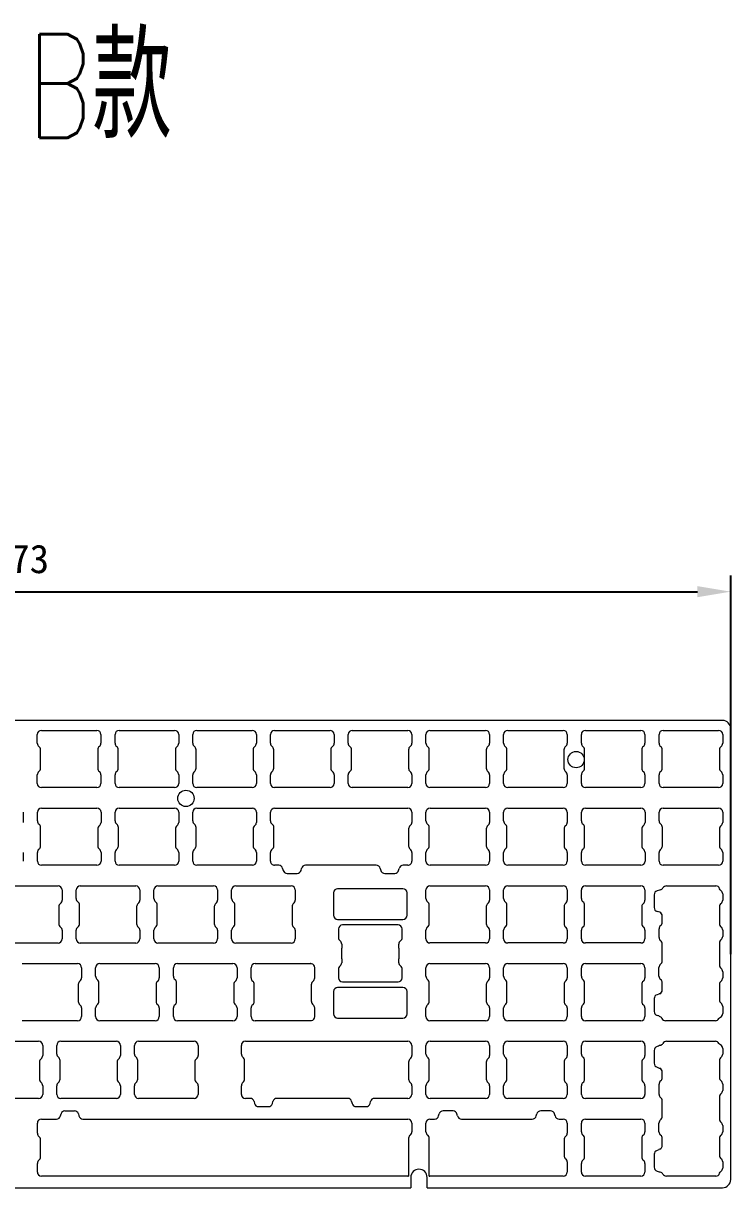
# Model space of a CAD drawing. Header units: millimetres. Extents: x 199 to 380, y 203 to 346.
# Drawn here: x 293.8 to 380.5, y 203.3 to 346 of the extents above; entities that cross this region are included whole.
import ezdxf

# ---------------------------------------------------------------- set-up
doc = ezdxf.new("R2010")
doc.units = ezdxf.units.MM
doc.header["$PDSIZE"] = -1
doc.linetypes.add('SLD-实线', pattern=[0])
doc.layers.add('10', color=7, linetype='SLD-实线')
doc.styles.add('SLDTEXTSTYLE0', font='TXT', dxfattribs={"width": 0.7, "bigfont": 'bigfont'})
doc.dimstyles.new('ISO-25', dxfattribs={"dimtxt": 2.5, "dimasz": 2.5, "dimexe": 1.25, "dimexo": 0.625, "dimtad": 1, "dimtxsty": 'Standard', "dimcen": 2.5, "dimadec": 0, "dimazin": 0, "dimtfac": 1, "dimtmove": 0, "dimatfit": 3, "dimfxl": 0, "dimarcsym": 0})

# ---------------------------------------------------------------- blocks, each defined once
blk = doc.blocks.new('*D1')
at = {"color": 0, "lineweight": -2}
for p, q in [((199.1, 241.39), (199.1, 278.33)), ((380.46, 231.91), (380.46, 278.33)), ((203.18, 276.33), (376.38, 276.33))]:
    blk.add_line(p, q, dxfattribs=at)
at = {"color": 0}
for points in [[(203.18, 277.01), (203.18, 275.65), (199.1, 276.33)], [(376.38, 277.01), (376.38, 275.65), (380.46, 276.33)]]:
    blk.add_solid(points, dxfattribs=at)
at = {"layer": 'Defpoints', "color": 0}
for p in [(380.46, 276.33), (199.1, 241.39), (380.46, 231.91)]:
    blk.add_point(p, dxfattribs=at)
at = {"color": 0, "insert": (289.78, 279.9), "char_height": 3.5, "attachment_point": 5}
blk.add_mtext('362,73', dxfattribs=at)

msp = doc.modelspace()

# ---------------------------------------------------------------- linework, layer by layer
at = {"color": 7, "linetype": 'SLD-实线', "lineweight": 15}
for p, q in [((379.4614, 260.551), (200.0971, 260.551)), ((295.4783, 257.7603), (295.4783, 258.8202)), ((295.9783, 259.3202), (302.7778, 259.3202)), ((303.2778, 258.8202), (303.2778, 257.7603)), ((305.0033, 257.7603), (305.0033, 258.8202)), ((305.5033, 259.3202), (312.3028, 259.3202)), ((312.8028, 258.8202), (312.8028, 257.7603)), ((314.5283, 257.7603), (314.5283, 258.8202)), ((315.0283, 259.3202), (321.8278, 259.3202)), ((322.3278, 258.8202), (322.3278, 257.7603)), ((324.0533, 257.7603), (324.0533, 258.8202)), ((324.5533, 259.3202), (331.3528, 259.3202)), ((331.8528, 258.8202), (331.8528, 257.7603)), ((333.5783, 257.7603), (333.5783, 258.8202)), ((334.0783, 259.3202), (340.8778, 259.3202)), ((341.3778, 258.8202), (341.3778, 257.7603)), ((343.1033, 257.7603), (343.1033, 258.8202)), ((343.6033, 259.3202), (350.4028, 259.3202)), ((350.9028, 258.8202), (350.9028, 257.7603)), ((352.6283, 257.7603), (352.6283, 258.8202)), ((353.1282, 259.3202), (359.9278, 259.3202)), ((360.4278, 258.8202), (360.4278, 257.7603)), ((362.1533, 257.7603), (362.1533, 258.8202)), ((362.6533, 259.3202), (369.4528, 259.3202)), ((369.9528, 258.8202), (369.9528, 257.7603)), ((371.6783, 257.7603), (371.6783, 258.8202)), ((372.1783, 259.3202), (378.9778, 259.3202)), ((379.4778, 258.8202), (379.4778, 257.7603)), ((380.4614, 204.276), (380.4614, 259.551)), ((295.8788, 254.6811), (295.8788, 256.9598)), ((302.8772, 256.9598), (302.8772, 254.6811)), ((305.4038, 254.6811), (305.4038, 256.9598)), ((312.4022, 256.9598), (312.4022, 254.6811)), ((314.9288, 254.6811), (314.9288, 256.9598)), ((321.9272, 256.9598), (321.9272, 254.6811)), ((324.4538, 254.6811), (324.4538, 256.9598)), ((331.4522, 256.9598), (331.4522, 254.6811)), ((333.9788, 254.6811), (333.9788, 256.9598)), ((340.9772, 256.9598), (340.9772, 254.6811)), ((343.5038, 254.6811), (343.5038, 256.9598)), ((350.5022, 256.9598), (350.5022, 254.6811)), ((353.0288, 254.6811), (353.0288, 256.9598)), ((360.0272, 256.9598), (360.0272, 254.6811)), ((362.5538, 254.6811), (362.5538, 256.9598)), ((369.5522, 256.9598), (369.5522, 254.6811)), ((372.0788, 254.6811), (372.0788, 256.9598)), ((379.0772, 256.9598), (379.0772, 254.6811)), ((295.4783, 252.8202), (295.4783, 253.8807)), ((303.2778, 253.8807), (303.2778, 252.8202)), ((305.0033, 252.8202), (305.0033, 253.8807)), ((312.8028, 253.8807), (312.8028, 252.8202)), ((314.5283, 252.8202), (314.5283, 253.8807)), ((322.3278, 253.8807), (322.3278, 252.8202)), ((324.0533, 252.8202), (324.0533, 253.8807)), ((331.8528, 253.8807), (331.8528, 252.8201)), ((333.5783, 252.8202), (333.5783, 253.8807)), ((341.3778, 253.8807), (341.3778, 252.8202)), ((343.1033, 252.8202), (343.1033, 253.8807)), ((350.9028, 253.8807), (350.9028, 252.8201)), ((352.6283, 252.8202), (352.6283, 253.8807)), ((360.4278, 253.8807), (360.4278, 252.8201)), ((362.1533, 252.8202), (362.1533, 253.8807)), ((369.9528, 253.8807), (369.9528, 252.8201)), ((371.6783, 252.8202), (371.6783, 253.8807)), ((379.4778, 253.8807), (379.4778, 252.8202)), ((302.7778, 252.3202), (295.9782, 252.3202)), ((312.3028, 252.3202), (305.5032, 252.3202)), ((321.8278, 252.3202), (315.0282, 252.3202)), ((331.3528, 252.3202), (324.5532, 252.3202)), ((340.8778, 252.3202), (334.0782, 252.3202)), ((350.4028, 252.3202), (343.6032, 252.3202)), ((359.9278, 252.3202), (353.1283, 252.3202)), ((369.4528, 252.3202), (362.6533, 252.3202)), ((378.9778, 252.3202), (372.1782, 252.3202)), ((295.9826, 249.7956), (302.7821, 249.7956)), ((305.5076, 249.7956), (312.3071, 249.7956)), ((315.0325, 249.7956), (321.8321, 249.7956)), ((324.5576, 249.7956), (340.8821, 249.7956)), ((343.6075, 249.7956), (350.4071, 249.7956)), ((353.1326, 249.7956), (359.9321, 249.7956)), ((362.6576, 249.7956), (369.4571, 249.7956)), ((372.1825, 249.7956), (378.9821, 249.7956)), ((293.7571, 249.2956), (293.7571, 248.0552)), ((295.4826, 248.2357), (295.4826, 249.2956)), ((303.2821, 249.2956), (303.2821, 248.0552)), ((305.0076, 248.2357), (305.0076, 249.2957)), ((312.8071, 249.2956), (312.8071, 248.0552)), ((314.5326, 248.2357), (314.5326, 249.2957)), ((322.3321, 249.2956), (322.3321, 248.0552)), ((324.0576, 248.2357), (324.0576, 249.2956)), ((341.3821, 249.2956), (341.3821, 248.0552)), ((343.1076, 248.2357), (343.1076, 249.2957)), ((350.9071, 249.2956), (350.9071, 248.0552)), ((352.6326, 248.2357), (352.6326, 249.2956)), ((360.4321, 249.2956), (360.4321, 248.0552)), ((362.1575, 248.2357), (362.1575, 249.2957)), ((369.9571, 249.2956), (369.9571, 248.0552)), ((371.6826, 248.2357), (371.6826, 249.2957)), ((379.4821, 249.2956), (379.4821, 248.0552)), ((295.8831, 245.1566), (295.8831, 247.4353)), ((302.8831, 247.256), (302.8831, 245.1557)), ((305.4081, 245.1566), (305.4081, 247.4353)), ((312.4081, 247.256), (312.4081, 245.1557)), ((314.9331, 245.1566), (314.9331, 247.4353)), ((321.9331, 247.256), (321.9331, 245.1557)), ((324.4581, 245.1566), (324.4581, 247.4353)), ((340.9831, 247.256), (340.9831, 245.1557)), ((343.5081, 245.1566), (343.5081, 247.4353)), ((350.5081, 247.256), (350.5081, 245.1557)), ((353.0331, 245.1566), (353.0331, 247.4353)), ((360.0331, 247.256), (360.0331, 245.1557)), ((362.5581, 245.1566), (362.5581, 247.4353)), ((369.5581, 247.256), (369.5581, 245.1557)), ((372.0831, 245.1566), (372.0831, 247.4353)), ((379.0831, 247.256), (379.0831, 245.1557)), ((293.7571, 244.3565), (293.7571, 243.2956)), ((295.4826, 243.2956), (295.4826, 244.3561)), ((303.2821, 244.3565), (303.2821, 243.2956)), ((305.0076, 243.2956), (305.0076, 244.3561)), ((312.8071, 244.3565), (312.8071, 243.2956)), ((314.5326, 243.2956), (314.5326, 244.3561)), ((322.3321, 244.3565), (322.3321, 243.2956)), ((324.0576, 243.2956), (324.0576, 244.3561)), ((341.3821, 244.3565), (341.3821, 243.2956)), ((343.1076, 243.2956), (343.1076, 244.3561)), ((350.9071, 244.3565), (350.9071, 243.2956)), ((352.6326, 243.2956), (352.6326, 244.3561)), ((360.4321, 244.3565), (360.4321, 243.2956)), ((362.1575, 243.2956), (362.1575, 244.3561)), ((369.9571, 244.3565), (369.9571, 243.2956)), ((371.6826, 243.2956), (371.6826, 244.3561)), ((379.4821, 244.3565), (379.4821, 243.2956)), ((302.7821, 242.7956), (295.9825, 242.7956)), ((312.3071, 242.7956), (305.5075, 242.7956)), ((321.8321, 242.7956), (315.0325, 242.7956)), ((325.0614, 242.7954), (324.558, 242.7956)), ((337.026, 242.7956), (328.3422, 242.7956)), ((340.8817, 242.7956), (340.3068, 242.7954)), ((350.4071, 242.7956), (343.6075, 242.7956)), ((359.9321, 242.7956), (353.1325, 242.7956)), ((369.4571, 242.7956), (362.6575, 242.7956)), ((378.9821, 242.7956), (372.1825, 242.7956)), ((325.5463, 242.4167), (325.607, 242.1739)), ((326.0921, 241.7952), (327.3113, 241.7952)), ((327.7964, 242.1739), (327.8571, 242.4169)), ((337.5111, 242.4169), (337.5718, 242.1739)), ((338.0569, 241.7952), (339.2761, 241.7952)), ((339.7612, 242.1739), (339.8219, 242.4167)), ((291.2173, 240.2683), (298.0169, 240.2683)), ((300.7423, 240.2683), (307.5419, 240.2683)), ((310.2673, 240.2683), (317.0669, 240.2683)), ((319.7923, 240.2683), (326.5919, 240.2683)), ((340.2878, 239.9183), (332.2878, 239.9183)), ((343.6045, 240.27), (350.404, 240.27)), ((353.1295, 240.27), (359.929, 240.27)), ((362.6545, 240.27), (369.454, 240.27)), ((372.579, 240.2702), (378.6284, 240.2702)), ((298.5168, 239.7683), (298.5168, 238.5279)), ((300.2423, 238.7084), (300.2423, 239.7683)), ((308.0418, 239.7683), (308.0418, 238.5279)), ((309.7673, 238.7084), (309.7673, 239.7683)), ((317.5668, 239.7683), (317.5668, 238.5279)), ((319.2923, 238.7084), (319.2923, 239.7683)), ((327.0918, 239.7683), (327.0918, 238.5279)), ((331.7878, 239.4183), (331.7878, 236.6683)), ((340.7878, 236.6683), (340.7878, 239.4183)), ((343.1045, 238.7101), (343.1045, 239.7701)), ((350.904, 239.7701), (350.904, 238.5296)), ((352.6295, 238.7101), (352.6295, 239.7701)), ((360.429, 239.77), (360.429, 238.5296)), ((362.1545, 238.7101), (362.1545, 239.7701)), ((369.954, 239.77), (369.954, 238.5296)), ((371.079, 239.1849), (371.079, 237.6115)), ((371.7592, 239.7625), (371.4332, 239.6631)), ((379.4791, 239.2802), (379.4791, 238.5309)), ((298.1179, 237.7287), (298.1179, 235.6283)), ((300.6429, 235.6292), (300.6429, 237.908)), ((307.6429, 237.7287), (307.6429, 235.6283)), ((310.1679, 235.6292), (310.1679, 237.908)), ((317.1679, 237.7287), (317.1679, 235.6283)), ((319.6929, 235.6292), (319.6929, 237.908)), ((326.6929, 237.7287), (326.6929, 235.6283)), ((343.5051, 235.631), (343.5051, 237.9097)), ((350.5051, 237.7304), (350.5051, 235.6301)), ((353.0301, 235.631), (353.0301, 237.9097)), ((360.0301, 237.7304), (360.0301, 235.6301)), ((362.5551, 235.631), (362.5551, 237.9097)), ((369.5551, 237.7304), (369.5551, 235.6301)), ((371.7592, 237.0339), (371.4332, 237.1333)), ((379.0791, 237.7309), (379.0791, 235.6303)), ((332.2878, 236.1683), (340.2878, 236.1683)), ((339.6878, 235.4933), (332.8878, 235.4933)), ((372.079, 235.8101), (372.079, 236.5675)), ((298.5168, 234.8291), (298.5168, 233.7683)), ((300.2423, 233.7683), (300.2423, 234.8288)), ((308.0418, 234.8291), (308.0418, 233.7683)), ((309.7673, 233.7683), (309.7673, 234.8288)), ((317.5668, 234.8291), (317.5668, 233.7683)), ((319.2923, 233.7683), (319.2923, 234.8288)), ((327.0918, 234.8291), (327.0918, 233.7683)), ((332.3878, 234.9933), (332.3878, 233.9332)), ((340.1878, 233.9332), (340.1878, 234.9933)), ((343.1045, 233.77), (343.1045, 234.8305)), ((350.904, 234.8309), (350.904, 233.77)), ((352.6295, 233.77), (352.6295, 234.8305)), ((360.429, 234.8309), (360.429, 233.77)), ((362.1545, 233.77), (362.1545, 234.8305)), ((369.954, 234.8309), (369.954, 233.77)), ((371.6733, 233.9479), (371.6776, 235.002)), ((379.4791, 234.8303), (379.4791, 234.0806)), ((298.0168, 233.2683), (291.2173, 233.2683)), ((307.5418, 233.2683), (300.7423, 233.2683)), ((317.0669, 233.2683), (310.2673, 233.2683)), ((326.5919, 233.2683), (319.7923, 233.2683)), ((332.7878, 233.1332), (332.7878, 232.6284)), ((339.7878, 232.6284), (339.7878, 233.1332)), ((350.404, 233.27), (343.6045, 233.27)), ((359.929, 233.27), (353.1294, 233.27)), ((369.454, 233.27), (362.6545, 233.27)), ((372.0715, 231.0576), (372.0715, 233.1569)), ((379.0791, 233.2806), (379.0791, 230.556)), ((332.7877, 232.6284), (332.7878, 232.6284)), ((332.7877, 231.3094), (332.7877, 232.6284)), ((332.7878, 231.3094), (332.7877, 231.3094)), ((332.7878, 231.3094), (332.7878, 230.8534)), ((339.7878, 232.6284), (339.788, 232.6284)), ((339.788, 231.3094), (339.7878, 231.3094)), ((339.7878, 230.8534), (339.7878, 231.3094)), ((339.788, 232.6284), (339.788, 231.3094)), ((293.6011, 230.7457), (300.4007, 230.7457)), ((300.9007, 230.2457), (300.9007, 229.0053)), ((302.6261, 229.1858), (302.6261, 230.2457)), ((303.1261, 230.7457), (309.9257, 230.7457)), ((310.4257, 230.2457), (310.4257, 229.0053)), ((312.1511, 229.1858), (312.1511, 230.2457)), ((312.6511, 230.7457), (319.4507, 230.7457)), ((319.9507, 230.2457), (319.9507, 229.0053)), ((321.6724, 229.0054), (321.6724, 230.2451)), ((322.1724, 230.7451), (328.9757, 230.7451)), ((328.9757, 230.7457), (328.9757, 230.7451)), ((329, 230.7451), (329.0719, 230.7451)), ((329.0719, 230.7451), (329.0719, 230.7363)), ((329.4757, 229.0053), (329.4757, 230.2457)), ((332.3878, 230.0534), (332.3878, 228.9933)), ((340.1878, 228.9933), (340.1878, 230.0534)), ((343.1034, 229.1849), (343.1034, 230.2448)), ((343.6034, 230.7448), (350.403, 230.7448)), ((350.9029, 230.2448), (350.9029, 229.0044)), ((352.6284, 229.1849), (352.6284, 230.2448)), ((353.1284, 230.7448), (359.928, 230.7448)), ((360.4279, 230.2448), (360.4279, 229.0044)), ((362.1534, 229.1849), (362.1534, 230.2448)), ((362.6534, 230.7448), (369.453, 230.7448)), ((369.9529, 230.2448), (369.9529, 229.0044)), ((371.6713, 229.1873), (371.6713, 230.2575)), ((303.0267, 226.1066), (303.0267, 228.3853)), ((312.5517, 226.1066), (312.5517, 228.3853)), ((332.8878, 228.4933), (339.6878, 228.4933)), ((343.504, 226.1057), (343.504, 228.3844)), ((353.029, 226.1057), (353.029, 228.3844)), ((362.554, 226.1057), (362.554, 228.3844)), ((372.079, 227.5151), (372.079, 228.3816)), ((379.4791, 229.756), (379.4791, 229.006)), ((300.5017, 228.2061), (300.5017, 226.1057)), ((310.0267, 228.2061), (310.0267, 226.1057)), ((319.5517, 228.2061), (319.5517, 226.1057)), ((322.0719, 226.1048), (322.0719, 228.2058)), ((329.0767, 226.1057), (329.0767, 228.2061)), ((331.7878, 227.3183), (331.7878, 224.5683)), ((340.2878, 227.8183), (332.2878, 227.8183)), ((340.7878, 224.5683), (340.7878, 227.3183)), ((350.504, 228.2052), (350.504, 226.1048)), ((360.029, 228.2052), (360.029, 226.1048)), ((369.554, 228.2052), (369.554, 226.1048)), ((371.6637, 226.9994), (371.4332, 226.9292)), ((379.0791, 228.206), (379.0791, 226.2852)), ((371.079, 226.4509), (371.079, 224.8776)), ((300.9007, 225.3065), (300.9007, 224.2456)), ((302.6261, 224.2457), (302.6261, 225.3062)), ((310.4257, 225.3065), (310.4257, 224.2456)), ((312.1511, 224.2457), (312.1511, 225.3062)), ((319.9507, 225.3065), (319.9507, 224.2456)), ((321.6724, 224.245), (321.6724, 225.3052)), ((329.4757, 224.2456), (329.4757, 225.3065)), ((343.1034, 224.2448), (343.1034, 225.3053)), ((350.9029, 225.3056), (350.9029, 224.2448)), ((352.6284, 224.2448), (352.6284, 225.3053)), ((360.4279, 225.3056), (360.4279, 224.2447)), ((362.1534, 224.2448), (362.1534, 225.3053)), ((369.9529, 225.3056), (369.9529, 224.2448)), ((371.6637, 224.3291), (371.4332, 224.3993)), ((379.4791, 225.4852), (379.4791, 224.6309)), ((300.4007, 223.7457), (293.6011, 223.7457)), ((309.9257, 223.7457), (303.1261, 223.7457)), ((319.4507, 223.7457), (312.6511, 223.7457)), ((329.0719, 223.745), (322.1724, 223.745)), ((329.0719, 223.755), (329.0719, 223.745)), ((332.2878, 224.0683), (340.2878, 224.0683)), ((350.4029, 223.7448), (343.6034, 223.7448)), ((359.9279, 223.7448), (353.1284, 223.7448)), ((369.4529, 223.7448), (362.6534, 223.7448)), ((378.5791, 223.746), (372.4806, 223.746)), ((288.8365, 221.2207), (295.6361, 221.2207)), ((298.3615, 221.2207), (305.1611, 221.2207)), ((307.8865, 221.2207), (314.686, 221.2207)), ((320.9818, 221.2201), (340.8791, 221.2201)), ((343.6054, 221.2186), (350.405, 221.2186)), ((353.1304, 221.2186), (359.93, 221.2186)), ((362.6554, 221.2186), (369.455, 221.2186)), ((372.579, 221.2201), (378.5791, 221.2201)), ((296.136, 220.7207), (296.136, 219.4803)), ((297.8615, 219.6608), (297.8615, 220.7208)), ((305.661, 220.7207), (305.661, 219.4803)), ((307.3865, 219.6608), (307.3865, 220.7207)), ((315.186, 220.7207), (315.186, 219.4803)), ((320.4818, 219.6606), (320.4818, 220.7201)), ((341.3791, 220.7201), (341.3791, 219.4808)), ((343.1054, 219.6587), (343.1054, 220.7187)), ((350.905, 220.7186), (350.905, 219.4783)), ((352.6304, 219.6587), (352.6304, 220.7187)), ((360.4299, 220.7186), (360.4299, 219.4783)), ((362.1554, 219.6587), (362.1554, 220.7187)), ((369.955, 220.7186), (369.955, 219.4783)), ((371.079, 220.1014), (371.079, 218.5281)), ((371.6314, 220.6401), (371.4332, 220.5797)), ((379.4791, 220.3354), (379.4791, 219.6606)), ((295.7371, 218.6811), (295.7371, 216.5808)), ((298.2621, 216.5817), (298.2621, 218.8604)), ((305.2621, 218.6811), (305.2621, 216.5808)), ((307.7871, 216.5817), (307.7871, 218.8604)), ((314.7871, 218.6811), (314.7871, 216.5808)), ((320.8818, 216.5802), (320.8818, 218.8607)), ((340.9791, 218.6809), (340.9791, 216.5802)), ((343.506, 216.5796), (343.506, 218.8583)), ((350.506, 218.679), (350.506, 216.5787)), ((353.031, 216.5796), (353.031, 218.8583)), ((360.031, 218.679), (360.031, 216.5787)), ((362.556, 216.5796), (362.556, 218.8583)), ((369.556, 218.679), (369.556, 216.5787)), ((379.0791, 218.8607), (379.0791, 216.76)), ((371.4332, 218.0498), (371.6314, 217.9894)), ((372.079, 216.7603), (372.079, 217.4505)), ((296.136, 215.7816), (296.136, 214.7207)), ((297.8615, 214.7207), (297.8615, 215.7812)), ((305.661, 215.7816), (305.661, 214.7207)), ((307.3865, 214.7207), (307.3865, 215.7812)), ((315.186, 215.7816), (315.186, 214.7207)), ((320.4818, 214.7201), (320.4818, 215.7803)), ((341.3791, 215.7803), (341.3791, 214.7201)), ((343.1054, 214.7186), (343.1054, 215.7791)), ((350.905, 215.7795), (350.905, 214.7186)), ((352.6304, 214.7186), (352.6304, 215.7791)), ((360.4299, 215.7795), (360.4299, 214.7186)), ((362.1554, 214.7186), (362.1554, 215.7791)), ((369.955, 215.7795), (369.955, 214.7186)), ((371.6725, 214.7163), (371.6776, 215.9507)), ((379.4791, 215.9601), (379.4791, 215.2104)), ((295.636, 214.2207), (288.8365, 214.2207)), ((305.161, 214.2207), (298.3615, 214.2207)), ((314.686, 214.2207), (307.8865, 214.2207)), ((321.5537, 214.2202), (320.9818, 214.2202)), ((333.5186, 214.2202), (324.8345, 214.2202)), ((340.8791, 214.2202), (336.7994, 214.2202)), ((350.405, 214.2186), (343.6054, 214.2186)), ((359.93, 214.2186), (353.1304, 214.2186)), ((369.455, 214.2186), (362.6554, 214.2186)), ((379.0791, 214.4105), (379.0791, 211.6858)), ((298.8665, 212.6958), (300.0214, 212.6958)), ((322.0388, 213.8414), (322.0995, 213.5989)), ((322.5845, 213.2201), (323.8037, 213.2201)), ((324.2888, 213.5989), (324.3495, 213.8414)), ((334.0037, 213.8414), (334.0643, 213.5989)), ((334.5494, 213.2201), (335.7686, 213.2201)), ((336.2537, 213.5989), (336.3143, 213.8414)), ((346.4262, 212.6952), (345.2069, 212.6952)), ((358.391, 212.6952), (357.1718, 212.6952)), ((372.0715, 212.0076), (372.0715, 213.9262)), ((295.9788, 211.6958), (297.831, 211.6958)), ((298.3139, 212.066), (298.3836, 212.3255)), ((300.5042, 212.3255), (300.5739, 212.066)), ((301.0568, 211.6958), (340.8791, 211.6958)), ((343.604, 211.6958), (344.1763, 211.6958)), ((344.6614, 212.0745), (344.7219, 212.3165)), ((346.9717, 212.0745), (346.9112, 212.3165)), ((347.4568, 211.6958), (356.1411, 211.6958)), ((356.6262, 212.0745), (356.6867, 212.3165)), ((358.9366, 212.0745), (358.8761, 212.3165)), ((359.4216, 211.6958), (359.9291, 211.6958)), ((362.6539, 211.6958), (369.4541, 211.6958)), ((295.4788, 209.9558), (295.4788, 211.1958)), ((341.3791, 211.1958), (341.3791, 210.1356)), ((343.104, 210.1356), (343.104, 211.1958)), ((360.4291, 211.1958), (360.4291, 209.9558)), ((362.1539, 210.1356), (362.1539, 211.1958)), ((369.9541, 211.1958), (369.9541, 210.1356)), ((371.6713, 210.1373), (371.6713, 211.2075)), ((379.4791, 210.8858), (379.4791, 210.1358)), ((295.8788, 207.0552), (295.8788, 209.1559)), ((340.9791, 209.3357), (340.9791, 204.7058)), ((343.504, 204.7058), (343.504, 209.3357)), ((360.0291, 209.1559), (360.0291, 207.235)), ((362.5539, 207.0552), (362.5539, 209.3357)), ((369.5541, 209.3357), (369.5541, 207.0552)), ((372.079, 208.4652), (372.079, 209.3316)), ((379.0791, 209.3358), (379.0791, 207.2352)), ((371.079, 207.3674), (371.079, 205.7941)), ((371.5951, 207.895), (371.4332, 207.8457)), ((295.4788, 205.1956), (295.4788, 206.2553)), ((360.4291, 206.4351), (360.4291, 205.1956)), ((362.1539, 205.1956), (362.1539, 206.2553)), ((369.9541, 206.2553), (369.9541, 205.1956)), ((379.4791, 206.4352), (379.4791, 205.6861)), ((340.8791, 204.6957), (295.9788, 204.6957)), ((341.2478, 204.5415), (341.2478, 203.276)), ((343.2478, 203.276), (343.2478, 204.5415)), ((359.9291, 204.6957), (343.604, 204.6957)), ((369.4541, 204.6957), (362.6539, 204.6957)), ((371.4332, 205.3158), (371.6873, 205.2384)), ((378.6284, 204.696), (372.579, 204.696)), ((278.8405, 203.276), (341.2478, 203.276)), ((343.2478, 203.276), (379.4614, 203.276))]:
    msp.add_line(p, q, dxfattribs=at)
for centre in [(361.5155, 255.7505), (313.6905, 250.9955)]:
    msp.add_circle(centre, 1, dxfattribs=at)
for centre, radius, start, end in [((379.4614, 259.551), 1, 0, 90), ((295.9783, 258.8202), 0.5, 90.000185, 179.99862), ((302.7778, 258.8202), 0.5, 0.001713, 89.998619), ((305.5033, 258.8202), 0.5, 90.000185, 179.99586), ((312.3028, 258.8202), 0.5, 0.000186, 89.998619), ((315.0283, 258.8202), 0.5, 90.000185, 179.99862), ((321.8278, 258.8202), 0.5, 0.000186, 89.998619), ((324.5533, 258.8202), 0.5, 90.000185, 179.99862), ((331.3528, 258.8202), 0.5, 0.001713, 89.995856), ((334.0783, 258.8202), 0.5, 90.000185, 179.99862), ((340.8778, 258.8202), 0.5, 0.000186, 89.995856), ((343.6033, 258.8202), 0.5, 90.000185, 179.99586), ((350.4028, 258.8202), 0.5, 0.001713, 89.995856), ((353.1283, 258.8202), 0.5, 90.001707, 179.99586), ((359.9278, 258.8202), 0.5, 0.000186, 89.998619), ((362.6533, 258.8202), 0.5, 90.001707, 179.99586), ((369.4528, 258.8202), 0.5, 0.000186, 89.995856), ((372.1783, 258.8202), 0.5, 90.000185, 179.99862), ((378.9778, 258.8202), 0.5, 0.000186, 89.995856), ((295.9783, 257.7603), 0.5, 180, 233.17154), ((295.3788, 256.9598), 0.5, 0, 53.17154), ((303.3772, 256.9598), 0.5, 126.82846, 180), ((302.7778, 257.7603), 0.5, 306.82846, 0), ((305.5033, 257.7603), 0.5, 180, 233.17154), ((304.9038, 256.9598), 0.5, 0, 53.17154), ((312.9022, 256.9598), 0.5, 126.82846, 180), ((312.3028, 257.7603), 0.5, 306.82846, 0), ((315.0283, 257.7603), 0.5, 180, 233.17154), ((314.4288, 256.9598), 0.5, 0, 53.17154), ((322.4272, 256.9598), 0.5, 126.82846, 180), ((321.8278, 257.7603), 0.5, 306.82846, 0), ((324.5533, 257.7603), 0.5, 180, 233.17154), ((323.9538, 256.9598), 0.5, 0, 53.17154), ((331.9522, 256.9598), 0.5, 126.82846, 180), ((331.3528, 257.7603), 0.5, 306.82846, 0), ((334.0783, 257.7603), 0.5, 180, 233.17154), ((333.4788, 256.9598), 0.5, 0, 53.17154), ((341.4772, 256.9598), 0.5, 126.82846, 180), ((340.8778, 257.7603), 0.5, 306.82846, 0), ((343.6033, 257.7603), 0.5, 180, 233.17154), ((343.0038, 256.9598), 0.5, 0, 53.17154), ((351.0022, 256.9598), 0.5, 126.82846, 180), ((350.4028, 257.7603), 0.5, 306.82846, 0), ((353.1283, 257.7603), 0.5, 180, 233.17154), ((352.5288, 256.9598), 0.5, 0, 53.17154), ((360.5272, 256.9598), 0.5, 126.82846, 180), ((359.9278, 257.7603), 0.5, 306.82846, 0), ((362.6533, 257.7603), 0.5, 180, 233.17154), ((362.0538, 256.9598), 0.5, 0, 53.17154), ((370.0522, 256.9598), 0.5, 126.82846, 180), ((369.4528, 257.7603), 0.5, 306.82846, 0), ((372.1783, 257.7603), 0.5, 180, 233.17154), ((371.5788, 256.9598), 0.5, 0, 53.17154), ((379.5772, 256.9598), 0.5, 126.82846, 180), ((378.9778, 257.7603), 0.5, 306.82846, 0), ((295.9783, 253.8807), 0.5, 126.82846, 180), ((295.3788, 254.6811), 0.5, 306.82846, 0), ((303.3772, 254.6811), 0.5, 180, 233.17154), ((302.7778, 253.8807), 0.5, 0, 53.17154), ((305.5033, 253.8807), 0.5, 126.82846, 180), ((304.9038, 254.6811), 0.5, 306.82846, 0), ((312.9022, 254.6811), 0.5, 180, 233.17154), ((312.3028, 253.8807), 0.5, 0, 53.17154), ((315.0283, 253.8807), 0.5, 126.82846, 180), ((314.4288, 254.6811), 0.5, 306.82846, 0), ((322.4272, 254.6811), 0.5, 180, 233.17154), ((321.8278, 253.8807), 0.5, 0, 53.17154), ((324.5533, 253.8807), 0.5, 126.82846, 180), ((323.9538, 254.6811), 0.5, 306.82846, 0), ((331.9522, 254.6811), 0.5, 180, 233.17154), ((331.3528, 253.8807), 0.5, 0, 53.17154), ((334.0783, 253.8807), 0.5, 126.82846, 180), ((333.4788, 254.6811), 0.5, 306.82846, 0), ((341.4772, 254.6811), 0.5, 180, 233.17154), ((340.8778, 253.8807), 0.5, 0, 53.17154), ((343.6033, 253.8807), 0.5, 126.82846, 180), ((343.0038, 254.6811), 0.5, 306.82846, 0), ((351.0022, 254.6811), 0.5, 180, 233.17154), ((350.4028, 253.8807), 0.5, 0, 53.17154), ((353.1283, 253.8807), 0.5, 126.82846, 180), ((352.5288, 254.6811), 0.5, 306.82846, 0), ((360.5272, 254.6811), 0.5, 180, 233.17154), ((359.9278, 253.8807), 0.5, 0, 53.17154), ((362.6533, 253.8807), 0.5, 126.82846, 180), ((362.0538, 254.6811), 0.5, 306.82846, 0), ((370.0522, 254.6811), 0.5, 180, 233.17154), ((369.4528, 253.8807), 0.5, 0, 53.17154), ((372.1783, 253.8807), 0.5, 126.82846, 180), ((371.5788, 254.6811), 0.5, 306.82846, 0), ((379.5772, 254.6811), 0.5, 180, 233.17154), ((378.9778, 253.8807), 0.5, 0, 53.17154), ((295.9783, 252.8202), 0.5, 180.001706, 269.995863), ((302.7778, 252.8202), 0.5, 270.000185, 359.998621), ((305.5033, 252.8202), 0.5, 180.000142, 269.998621), ((312.3028, 252.8202), 0.5, 270.000185, 359.998621), ((315.0283, 252.8202), 0.5, 180.000142, 269.995863), ((321.8278, 252.8202), 0.5, 270.000185, 359.998621), ((324.5533, 252.8202), 0.5, 180.001706, 269.995863), ((331.3528, 252.8202), 0.5, 270.000185, 359.995864), ((334.0783, 252.8202), 0.5, 180.000142, 269.998621), ((340.8778, 252.8202), 0.5, 270.000185, 359.998621), ((343.6033, 252.8202), 0.5, 180.000142, 269.998621), ((350.4028, 252.8202), 0.5, 270.000185, 359.995864), ((353.1283, 252.8202), 0.5, 180.000142, 269.998621), ((359.9278, 252.8202), 0.5, 270.000185, 359.995864), ((362.6533, 252.8202), 0.5, 180.000142, 269.998621), ((369.4528, 252.8202), 0.5, 270.000185, 359.995864), ((372.1783, 252.8202), 0.5, 180.001706, 269.995863), ((378.9778, 252.8202), 0.5, 270.000185, 359.998621), ((295.9826, 249.2956), 0.5, 90.000185, 179.99862), ((302.7821, 249.2956), 0.5, 0.000186, 89.998619), ((305.5076, 249.2956), 0.5, 90.000185, 179.99586), ((312.3071, 249.2956), 0.5, 0.000186, 89.998619), ((315.0326, 249.2956), 0.5, 90.001707, 179.99586), ((321.8321, 249.2956), 0.5, 0.000186, 89.998619), ((324.5576, 249.2956), 0.5, 90.000185, 179.99862), ((340.8821, 249.2956), 0.5, 0.000186, 89.998619), ((343.6076, 249.2956), 0.5, 90.001707, 179.99586), ((350.4071, 249.2956), 0.5, 0.000186, 89.998619), ((353.1326, 249.2956), 0.5, 90.000185, 179.99862), ((359.9321, 249.2956), 0.5, 0.000186, 89.998619), ((362.6576, 249.2956), 0.5, 90.000185, 179.99586), ((369.4571, 249.2956), 0.5, 0.001713, 89.995856), ((372.1826, 249.2956), 0.5, 90.001707, 179.99586), ((378.9821, 249.2956), 0.5, 0.000186, 89.998619), ((295.9826, 248.2357), 0.5, 180, 233.17154), ((295.3831, 247.4353), 0.5, 0, 53.17154), ((303.3831, 247.256), 0.5, 126.945686, 180), ((302.7821, 248.0552), 0.5, 306.945686, 0), ((305.5076, 248.2357), 0.5, 180, 233.17154), ((304.9081, 247.4353), 0.5, 0, 53.17154), ((312.9081, 247.256), 0.5, 126.945686, 180), ((312.3071, 248.0552), 0.5, 306.945686, 360), ((315.0326, 248.2357), 0.5, 180, 233.17154), ((314.4331, 247.4353), 0.5, 0, 53.17154), ((322.4331, 247.256), 0.5, 126.945686, 180), ((321.8321, 248.0552), 0.5, 306.945686, 360), ((324.5576, 248.2357), 0.5, 180, 233.17154), ((323.9581, 247.4353), 0.5, 0, 53.17154), ((341.4831, 247.256), 0.5, 126.945686, 180), ((340.8821, 248.0552), 0.5, 306.945686, 0), ((343.6076, 248.2357), 0.5, 180, 233.17154), ((343.0081, 247.4353), 0.5, 0, 53.17154), ((351.0081, 247.256), 0.5, 126.945686, 180), ((350.4071, 248.0552), 0.5, 306.945686, 360), ((353.1326, 248.2357), 0.5, 180, 233.17154), ((352.5331, 247.4353), 0.5, 0, 53.17154), ((360.5331, 247.256), 0.5, 126.945686, 180), ((359.9321, 248.0552), 0.5, 306.945686, 0), ((362.6576, 248.2357), 0.5, 180, 233.17154), ((362.0581, 247.4353), 0.5, 0, 53.17154), ((370.0581, 247.256), 0.5, 126.945686, 180), ((369.4571, 248.0552), 0.5, 306.945686, 0), ((372.1826, 248.2357), 0.5, 180, 233.17154), ((371.5831, 247.4353), 0.5, 0, 53.17154), ((379.5831, 247.256), 0.5, 126.945686, 180), ((378.9821, 248.0552), 0.5, 306.945686, 360), ((295.9826, 244.3561), 0.5, 126.82846, 180), ((295.3831, 245.1566), 0.5, 306.82846, 0), ((303.3831, 245.1557), 0.5, 180, 233.054314), ((302.7821, 244.3565), 0.5, 0, 53.054314), ((305.5076, 244.3561), 0.5, 126.82846, 180), ((304.9081, 245.1566), 0.5, 306.82846, 0), ((312.9081, 245.1557), 0.5, 180, 233.054314), ((312.3071, 244.3565), 0.5, 0, 53.054314), ((315.0326, 244.3561), 0.5, 126.82846, 180), ((314.4331, 245.1566), 0.5, 306.82846, 0), ((322.4331, 245.1557), 0.5, 180, 233.054314), ((321.8321, 244.3565), 0.5, 0, 53.054314), ((324.5576, 244.3561), 0.5, 126.82846, 180), ((323.9581, 245.1566), 0.5, 306.82846, 0), ((341.4831, 245.1557), 0.5, 180, 233.054314), ((340.8821, 244.3565), 0.5, 0, 53.054314), ((343.6076, 244.3561), 0.5, 126.82846, 180), ((343.0081, 245.1566), 0.5, 306.82846, 0), ((351.0081, 245.1557), 0.5, 180, 233.054314), ((350.4071, 244.3565), 0.5, 0, 53.054314), ((353.1326, 244.3561), 0.5, 126.82846, 180), ((352.5331, 245.1566), 0.5, 306.82846, 0), ((360.5331, 245.1557), 0.5, 180, 233.054314), ((359.9321, 244.3565), 0.5, 0, 53.054314), ((362.6576, 244.3561), 0.5, 126.82846, 180), ((362.0581, 245.1566), 0.5, 306.82846, 0), ((370.0581, 245.1557), 0.5, 180, 233.054314), ((369.4571, 244.3565), 0.5, 0, 53.054314), ((372.1826, 244.3561), 0.5, 126.82846, 180), ((371.5831, 245.1566), 0.5, 306.82846, 0), ((379.5831, 245.1557), 0.5, 180, 233.054314), ((378.9821, 244.3565), 0.5, 0, 53.054314), ((295.9826, 243.2956), 0.5, 180.000142, 269.995863), ((302.7821, 243.2956), 0.5, 270.000185, 359.995864), ((305.5076, 243.2956), 0.5, 180.001706, 269.995863), ((312.3071, 243.2956), 0.5, 270.000185, 359.998621), ((315.0326, 243.2956), 0.5, 180.000142, 269.998621), ((321.8321, 243.2956), 0.5, 270.000185, 359.998621), ((324.5576, 243.2956), 0.5, 180.000056, 270.048862), ((325.0612, 242.2954), 0.5, 14.036243, 89.979567), ((328.3422, 242.2956), 0.5, 90, 165.963757), ((337.026, 242.2956), 0.5, 14.036243, 90), ((340.307, 242.2954), 0.5, 90.020328, 165.963757), ((340.8821, 243.2956), 0.5, 269.953104, 0), ((343.6076, 243.2956), 0.5, 180.000142, 269.998621), ((350.4071, 243.2956), 0.5, 270.000185, 359.995864), ((353.1326, 243.2956), 0.5, 180.000142, 269.998621), ((359.9321, 243.2956), 0.5, 270.001711, 359.995864), ((362.6576, 243.2956), 0.5, 180.001706, 269.995863), ((369.4571, 243.2956), 0.5, 270.000185, 359.998621), ((372.1826, 243.2956), 0.5, 180.000142, 269.998621), ((378.9821, 243.2956), 0.5, 270.000185, 359.998621), ((326.0921, 242.2952), 0.5, 194.036243, 270), ((327.3113, 242.2952), 0.5, 270, 345.963757), ((338.0569, 242.2952), 0.5, 194.036243, 270), ((339.2761, 242.2952), 0.5, 270, 345.963757), ((298.0168, 239.7683), 0.5, 0.000186, 89.995856), ((300.7423, 239.7683), 0.5, 90.000185, 179.99586), ((307.5418, 239.7683), 0.5, 0.000186, 89.995856), ((310.2673, 239.7683), 0.5, 90.000185, 179.99586), ((317.0668, 239.7683), 0.5, 0.000186, 89.995856), ((319.7923, 239.7683), 0.5, 90.000185, 179.99862), ((326.5918, 239.7683), 0.5, 0.000186, 89.995856), ((332.2878, 239.4183), 0.5, 90, 180), ((340.2878, 239.4183), 0.5, 0, 90), ((343.6045, 239.77), 0.5, 90.000185, 179.99586), ((350.404, 239.77), 0.5, 0.001713, 89.995856), ((353.1295, 239.77), 0.5, 90.000185, 179.99862), ((359.929, 239.77), 0.5, 0.000186, 89.998619), ((362.6545, 239.77), 0.5, 90.001707, 179.99586), ((369.454, 239.77), 0.5, 0.000186, 89.995856), ((371.9393, 239.2961), 0.5, 102.78337, 111.115671), ((371.713, 240.2701), 0.5, 283.375657, 330.003701), ((372.579, 239.7702), 0.5, 90, 150.003701), ((378.6284, 239.7702), 0.5, 18.061631, 90), ((298.0168, 238.5279), 0.5, 306.945686, 0), ((300.7423, 238.7084), 0.5, 180, 233.17154), ((307.5418, 238.5279), 0.5, 306.945686, 0), ((310.2673, 238.7084), 0.5, 180, 233.17154), ((317.0668, 238.5279), 0.5, 306.945686, 0), ((319.7923, 238.7084), 0.5, 180, 233.17154), ((326.5918, 238.5279), 0.5, 306.945686, 0), ((343.6045, 238.7101), 0.5, 180, 233.17154), ((350.404, 238.5296), 0.5, 306.945686, 360), ((353.1295, 238.7101), 0.5, 180, 233.17154), ((359.929, 238.5296), 0.5, 306.945686, 0), ((362.6545, 238.7101), 0.5, 180, 233.17154), ((369.454, 238.5296), 0.5, 306.945686, 360), ((371.579, 239.1849), 0.5, 106.954776, 180), ((378.9791, 239.2802), 0.5, 0, 53.128373), ((378.9791, 238.5309), 0.5, 306.871627, 0), ((298.6179, 237.7287), 0.5, 126.945686, 180), ((300.1429, 237.908), 0.5, 0, 53.17154), ((308.1429, 237.7287), 0.5, 126.945686, 180), ((309.6679, 237.908), 0.5, 0, 53.17154), ((317.6679, 237.7287), 0.5, 126.945686, 180), ((319.1929, 237.908), 0.5, 0, 53.17154), ((327.1929, 237.7287), 0.5, 126.945686, 180), ((343.0051, 237.9097), 0.5, 0, 53.17154), ((351.0051, 237.7304), 0.5, 126.945686, 180), ((352.5301, 237.9097), 0.5, 0, 53.17154), ((360.5301, 237.7304), 0.5, 126.945686, 180), ((362.0551, 237.9097), 0.5, 0, 53.17154), ((370.0551, 237.7304), 0.5, 126.945686, 180), ((371.579, 237.6115), 0.5, 180, 253.045224), ((371.579, 236.5675), 0.5, 0, 68.884742), ((379.5791, 237.7309), 0.5, 126.871627, 180), ((298.6179, 235.6283), 0.5, 180, 233.054314), ((300.1429, 235.6292), 0.5, 306.82846, 0), ((308.1429, 235.6283), 0.5, 180, 233.054314), ((309.6679, 235.6292), 0.5, 306.82846, 0), ((317.6679, 235.6283), 0.5, 180, 233.054314), ((319.1929, 235.6292), 0.5, 306.82846, 0), ((327.1929, 235.6283), 0.5, 180, 233.054314), ((332.2878, 236.6683), 0.5, 180, 270), ((332.8878, 234.9933), 0.5, 90, 180), ((339.6878, 234.9933), 0.5, 0, 90), ((340.2878, 236.6683), 0.5, 270, 0), ((343.0051, 235.631), 0.5, 306.82846, 0), ((351.0051, 235.6301), 0.5, 180, 233.054314), ((352.5301, 235.631), 0.5, 306.82846, 0), ((360.5301, 235.6301), 0.5, 180, 233.054314), ((362.0551, 235.631), 0.5, 306.82846, 0), ((370.0551, 235.6301), 0.5, 180, 233.054314), ((371.579, 235.8101), 0.5, 306.76857, 0), ((379.5791, 235.6303), 0.5, 180, 233.128373), ((298.0168, 234.8291), 0.5, 0, 53.054314), ((300.7423, 234.8288), 0.5, 126.82846, 180), ((307.5418, 234.8291), 0.5, 0, 53.054314), ((310.2673, 234.8288), 0.5, 126.82846, 180), ((317.0668, 234.8291), 0.5, 0, 53.054314), ((319.7923, 234.8288), 0.5, 126.82846, 180), ((326.5918, 234.8291), 0.5, 0, 53.054314), ((343.6045, 234.8305), 0.5, 126.82846, 180), ((350.404, 234.8309), 0.5, 0, 53.054314), ((353.1295, 234.8305), 0.5, 126.82846, 180), ((359.929, 234.8309), 0.5, 0, 53.054314), ((362.6545, 234.8305), 0.5, 126.82846, 180), ((369.454, 234.8309), 0.5, 0, 53.054314), ((372.1776, 235.009), 0.5, 126.76857, 180.809069), ((378.9791, 234.8303), 0.5, 0, 53.128373), ((378.9791, 234.0806), 0.5, 306.871627, 0), ((298.0168, 233.7683), 0.5, 270.000185, 359.995864), ((300.7423, 233.7683), 0.5, 180.000142, 269.995863), ((307.5418, 233.7683), 0.5, 270.000185, 359.998621), ((310.2673, 233.7683), 0.5, 180.000142, 269.998621), ((317.0668, 233.7683), 0.5, 270.001711, 359.995864), ((319.7923, 233.7683), 0.5, 180.000142, 269.995863), ((326.5918, 233.7683), 0.5, 270.001711, 359.998621), ((332.8878, 233.9332), 0.5, 180, 233.130102), ((332.2878, 233.1332), 0.5, 0, 53.130102), ((340.2878, 233.1332), 0.5, 126.869898, 180), ((339.6878, 233.9332), 0.5, 306.869898, 0), ((343.6045, 233.77), 0.5, 180.000142, 269.998621), ((350.404, 233.77), 0.5, 270.000185, 359.998621), ((353.1295, 233.77), 0.5, 180.001706, 269.995863), ((359.929, 233.77), 0.5, 270.000185, 359.998621), ((362.6545, 233.77), 0.5, 180.000142, 269.998621), ((369.454, 233.77), 0.5, 270.000185, 359.998621), ((372.1733, 233.9555), 0.5, 180.880244, 232.996984), ((371.5715, 233.1569), 0.5, 0, 52.996984), ((379.5791, 233.2806), 0.5, 126.871627, 180), ((300.4007, 230.2457), 0.5, 0.000186, 89.995856), ((303.1261, 230.2457), 0.5, 90.000185, 179.99862), ((309.9257, 230.2457), 0.5, 0.000186, 89.995856), ((312.6511, 230.2457), 0.5, 90.001707, 179.99586), ((319.4507, 230.2457), 0.5, 0.000186, 89.998619), ((322.1724, 230.2451), 0.5, 90.001707, 179.99862), ((328.9757, 230.2457), 0.5, 87.214077, 89.998619), ((328.9757, 230.2457), 0.5, 0.000186, 78.90381), ((332.8878, 230.0534), 0.5, 126.869898, 180), ((332.2878, 230.8534), 0.5, 306.869898, 0), ((340.2878, 230.8534), 0.5, 180, 233.130102), ((339.6878, 230.0534), 0.5, 0, 53.130102), ((343.6034, 230.2448), 0.5, 90.000185, 179.99862), ((350.4029, 230.2448), 0.5, 0.000186, 89.998619), ((353.1284, 230.2448), 0.5, 90.000185, 179.99586), ((359.9279, 230.2448), 0.5, 0.000186, 89.998619), ((362.6534, 230.2448), 0.5, 90.000185, 179.99586), ((369.4529, 230.2448), 0.5, 0.000186, 89.998619), ((372.1713, 230.2575), 0.5, 126.859291, 180), ((371.5715, 231.0576), 0.5, 306.859291, 0), ((379.5791, 230.556), 0.5, 180, 233.128373), ((378.9791, 229.756), 0.5, 0, 53.128373), ((301.0017, 228.2061), 0.5, 126.945686, 180), ((300.4007, 229.0053), 0.5, 306.945686, 0), ((303.1261, 229.1858), 0.5, 180, 233.17154), ((302.5267, 228.3853), 0.5, 0, 53.17154), ((310.5267, 228.2061), 0.5, 126.945686, 180), ((309.9257, 229.0053), 0.5, 306.945686, 0), ((312.6511, 229.1858), 0.5, 180, 233.17154), ((312.0517, 228.3853), 0.5, 0, 53.17154), ((320.0517, 228.2061), 0.5, 126.945686, 180), ((319.4507, 229.0053), 0.5, 306.945686, 0), ((322.1724, 229.0054), 0.5, 180, 233.091352), ((321.5719, 228.2058), 0.5, 0, 53.091352), ((329.5767, 228.2061), 0.5, 126.945686, 180), ((328.9757, 229.0053), 0.5, 306.945686, 0), ((332.8878, 228.9933), 0.5, 180, 270), ((339.6878, 228.9933), 0.5, 270, 0), ((343.6034, 229.1849), 0.5, 180, 233.17154), ((343.004, 228.3844), 0.5, 0, 53.17154), ((351.004, 228.2052), 0.5, 126.945686, 180), ((350.4029, 229.0044), 0.5, 306.945686, 0), ((353.1284, 229.1849), 0.5, 180, 233.17154), ((352.529, 228.3844), 0.5, 0, 53.17154), ((360.529, 228.2052), 0.5, 126.945686, 180), ((359.9279, 229.0044), 0.5, 306.945686, 0), ((362.6534, 229.1849), 0.5, 180, 233.17154), ((362.054, 228.3844), 0.5, 0, 53.17154), ((370.054, 228.2052), 0.5, 126.945686, 180), ((369.4529, 229.0044), 0.5, 306.945686, 0), ((372.1713, 229.1873), 0.5, 180, 233.681549), ((371.579, 228.3816), 0.5, 0, 53.681549), ((379.5791, 228.206), 0.5, 126.871627, 180), ((378.9791, 229.006), 0.5, 306.871627, 0), ((332.2878, 227.3183), 0.5, 90, 180), ((340.2878, 227.3183), 0.5, 0, 90), ((371.579, 226.4509), 0.5, 106.954776, 180), ((371.9393, 226.5822), 0.5, 111.115264, 123.443837), ((371.579, 227.5151), 0.5, 291.115264, 0), ((301.0017, 226.1057), 0.5, 180, 233.054314), ((300.4007, 225.3065), 0.5, 0, 53.054314), ((303.1261, 225.3062), 0.5, 126.82846, 180), ((302.5267, 226.1066), 0.5, 306.82846, 0), ((310.5267, 226.1057), 0.5, 180, 233.054314), ((309.9257, 225.3065), 0.5, 0, 53.054314), ((312.6511, 225.3062), 0.5, 126.82846, 180), ((312.0517, 226.1066), 0.5, 306.82846, 0), ((320.0517, 226.1057), 0.5, 180, 233.054314), ((319.4507, 225.3065), 0.5, 0, 53.054314), ((322.1724, 225.3052), 0.5, 126.908648, 180), ((321.5719, 226.1048), 0.5, 306.908648, 0), ((329.5767, 226.1057), 0.5, 180, 233.054314), ((328.9757, 225.3065), 0.5, 0, 53.054314), ((343.6034, 225.3053), 0.5, 126.82846, 180), ((343.004, 226.1057), 0.5, 306.82846, 0), ((351.004, 226.1048), 0.5, 180, 233.054314), ((350.4029, 225.3056), 0.5, 0, 53.054314), ((353.1284, 225.3053), 0.5, 126.82846, 180), ((352.529, 226.1057), 0.5, 306.82846, 0), ((360.529, 226.1048), 0.5, 180, 233.054314), ((359.9279, 225.3056), 0.5, 0, 53.054314), ((362.6534, 225.3053), 0.5, 126.82846, 180), ((362.054, 226.1057), 0.5, 306.82846, 0), ((370.054, 226.1048), 0.5, 180, 233.054314), ((369.4529, 225.3056), 0.5, 0, 53.054314), ((379.5791, 226.2852), 0.5, 180, 233.128373), ((378.9791, 225.4852), 0.5, 0, 53.128373), ((300.4007, 224.2457), 0.5, 270.001711, 359.995864), ((303.1261, 224.2457), 0.5, 180.000142, 269.998621), ((309.9257, 224.2457), 0.5, 270.001711, 359.995864), ((312.6511, 224.2457), 0.5, 180.000142, 269.998621), ((319.4507, 224.2457), 0.5, 270.000185, 359.998621), ((322.1724, 224.245), 0.5, 180.000142, 269.998621), ((328.9757, 224.2457), 0.5, 281.09619, 359.998621), ((332.2878, 224.5683), 0.5, 180, 270), ((340.2878, 224.5683), 0.5, 270, 0), ((343.6034, 224.2448), 0.5, 180.001706, 269.995863), ((350.4029, 224.2448), 0.5, 270.000185, 359.998621), ((353.1284, 224.2448), 0.5, 180.000142, 269.998621), ((359.9279, 224.2448), 0.5, 270.000185, 359.995864), ((362.6534, 224.2448), 0.5, 180.000142, 269.995863), ((369.4529, 224.2448), 0.5, 270.000185, 359.998621), ((371.579, 224.8776), 0.5, 180, 253.045224), ((371.9393, 224.7462), 0.5, 236.551374, 248.880686), ((378.9791, 224.6309), 0.5, 297.786698, 0), ((372.4806, 224.246), 0.5, 205.767561, 270), ((378.5791, 224.246), 0.5, 270, 330.015096), ((295.636, 220.7207), 0.5, 0.000186, 89.995856), ((298.3615, 220.7207), 0.5, 90.000185, 179.99586), ((305.161, 220.7207), 0.5, 0.000186, 89.995856), ((307.8865, 220.7207), 0.5, 90.000185, 179.99862), ((314.686, 220.7207), 0.5, 0.000186, 89.998619), ((320.9818, 220.7201), 0.5, 90.000185, 179.99586), ((340.8791, 220.7201), 0.5, 0.000186, 89.998619), ((343.6054, 220.7186), 0.5, 90.001707, 179.99862), ((350.4049, 220.7186), 0.5, 0.000186, 89.995856), ((353.1304, 220.7186), 0.5, 90.000185, 179.99862), ((359.9299, 220.7186), 0.5, 0.000186, 89.995856), ((362.6554, 220.7186), 0.5, 90.000185, 179.99862), ((369.4549, 220.7186), 0.5, 0.000186, 89.998619), ((372.579, 220.7201), 0.5, 90, 149.992304), ((378.5791, 220.7201), 0.5, 30.007696, 90), ((371.579, 220.1014), 0.5, 106.954776, 180), ((371.9393, 220.2461), 0.5, 102.785371, 128.008478), ((371.7131, 221.2202), 0.5, 283.361957, 329.992304), ((378.9791, 220.3354), 0.5, 0, 62.22618), ((296.2371, 218.6811), 0.5, 126.945686, 180), ((295.636, 219.4803), 0.5, 306.945686, 0), ((298.3615, 219.6608), 0.5, 180, 233.17154), ((297.7621, 218.8604), 0.5, 0, 53.17154), ((305.7621, 218.6811), 0.5, 126.945686, 180), ((305.161, 219.4803), 0.5, 306.945686, 0), ((307.8865, 219.6608), 0.5, 180, 233.17154), ((307.2871, 218.8604), 0.5, 0, 53.17154), ((315.2871, 218.6811), 0.5, 126.945686, 180), ((314.686, 219.4803), 0.5, 306.945686, 0), ((320.9818, 219.6606), 0.5, 180, 233.128373), ((320.3818, 218.8607), 0.5, 0, 53.128373), ((341.4791, 218.6809), 0.5, 126.871627, 180), ((340.8791, 219.4808), 0.5, 306.871627, 0), ((343.6054, 219.6587), 0.5, 180, 233.17154), ((343.006, 218.8583), 0.5, 0, 53.17154), ((351.006, 218.679), 0.5, 126.945686, 180), ((350.4049, 219.4783), 0.5, 306.945686, 0), ((353.1304, 219.6587), 0.5, 180, 233.17154), ((352.531, 218.8583), 0.5, 0, 53.17154), ((360.531, 218.679), 0.5, 126.945686, 180), ((359.9299, 219.4783), 0.5, 306.945686, 0), ((362.6554, 219.6587), 0.5, 180, 233.17154), ((362.056, 218.8583), 0.5, 0, 53.17154), ((370.056, 218.679), 0.5, 126.945686, 180), ((369.4549, 219.4783), 0.5, 306.945686, 0), ((371.579, 218.5281), 0.5, 180, 253.045224), ((379.5791, 218.8607), 0.5, 126.871627, 180), ((378.9791, 219.6606), 0.5, 306.871627, 0), ((371.9393, 218.3834), 0.5, 231.991765, 248.884718), ((371.579, 217.4505), 0.5, 0, 68.884753), ((296.2371, 216.5808), 0.5, 180, 233.054314), ((295.636, 215.7816), 0.5, 0, 53.054314), ((298.3615, 215.7812), 0.5, 126.82846, 180), ((297.7621, 216.5817), 0.5, 306.82846, 0), ((305.7621, 216.5808), 0.5, 180, 233.054314), ((305.161, 215.7816), 0.5, 0, 53.054314), ((307.8865, 215.7812), 0.5, 126.82846, 180), ((307.2871, 216.5817), 0.5, 306.82846, 0), ((315.2871, 216.5808), 0.5, 180, 233.054314), ((314.686, 215.7816), 0.5, 0, 53.054314), ((320.9818, 215.7803), 0.5, 126.871627, 180), ((320.3818, 216.5802), 0.5, 306.871627, 0), ((341.4791, 216.5802), 0.5, 180, 233.128373), ((340.8791, 215.7803), 0.5, 0, 53.128373), ((343.6054, 215.7791), 0.5, 126.82846, 180), ((343.006, 216.5796), 0.5, 306.82846, 0), ((351.006, 216.5787), 0.5, 180, 233.054314), ((350.4049, 215.7795), 0.5, 0, 53.054314), ((353.1304, 215.7791), 0.5, 126.82846, 180), ((352.531, 216.5796), 0.5, 306.82846, 0), ((360.531, 216.5787), 0.5, 180, 233.054314), ((359.9299, 215.7795), 0.5, 0, 53.054314), ((362.6554, 215.7791), 0.5, 126.82846, 180), ((362.056, 216.5796), 0.5, 306.82846, 0), ((370.056, 216.5787), 0.5, 180, 233.054314), ((369.4549, 215.7795), 0.5, 0, 53.054314), ((372.1776, 215.9592), 0.5, 126.76857, 180.977311), ((371.579, 216.7603), 0.5, 306.76857, 0), ((379.5791, 216.76), 0.5, 180, 233.128373), ((378.9791, 215.9601), 0.5, 0, 53.128373), ((295.636, 214.7207), 0.5, 270.000185, 359.998621), ((298.3615, 214.7207), 0.5, 180.000142, 269.998621), ((305.161, 214.7207), 0.5, 270.000185, 359.998621), ((307.8865, 214.7207), 0.5, 180.000142, 269.998621), ((314.686, 214.7207), 0.5, 270.000185, 359.998621), ((320.9818, 214.7202), 0.5, 180.001706, 269.995863), ((321.5537, 213.7202), 0.5, 14.036243, 90), ((324.8345, 213.7202), 0.5, 90, 165.963757), ((333.5186, 213.7202), 0.5, 14.036243, 90), ((336.7994, 213.7202), 0.5, 90, 165.963757), ((340.8791, 214.7202), 0.5, 270.000185, 359.998621), ((343.6054, 214.7186), 0.5, 180.000142, 269.998621), ((350.4049, 214.7186), 0.5, 270.001711, 359.995864), ((353.1304, 214.7186), 0.5, 180.000142, 269.998621), ((359.9299, 214.7186), 0.5, 270.000185, 359.998621), ((362.6554, 214.7186), 0.5, 180.000142, 269.995863), ((369.4549, 214.7186), 0.5, 270.001711, 359.995864), ((372.1726, 214.7254), 0.5, 181.040392, 233.049838), ((371.5715, 213.9262), 0.5, 0, 53.049838), ((379.5791, 214.4105), 0.5, 126.871627, 180), ((378.9791, 215.2104), 0.5, 306.871627, 0), ((298.8665, 212.1958), 0.5, 90, 164.961697), ((300.0214, 212.1958), 0.5, 15.038303, 90), ((322.5845, 213.7202), 0.5, 194.036243, 270), ((323.8037, 213.7202), 0.5, 270, 345.963757), ((334.5494, 213.7202), 0.5, 194.036243, 270), ((335.7686, 213.7202), 0.5, 270, 345.963757), ((345.2069, 212.1952), 0.5, 90, 165.963757), ((346.4262, 212.1952), 0.5, 14.036243, 90), ((357.1718, 212.1952), 0.5, 90, 165.963757), ((358.391, 212.1952), 0.5, 14.036243, 90), ((295.9788, 211.1958), 0.5, 90.000185, 179.99862), ((297.831, 212.1958), 0.5, 270, 344.961697), ((301.0568, 212.1958), 0.5, 195.038303, 270), ((340.8791, 211.1958), 0.5, 0.000186, 89.998619), ((343.604, 211.1958), 0.5, 90.000185, 179.99862), ((344.1763, 212.1958), 0.5, 270, 345.963757), ((347.4568, 212.1958), 0.5, 194.036243, 270), ((356.1411, 212.1958), 0.5, 270, 345.963757), ((359.4216, 212.1958), 0.5, 194.036243, 270), ((359.9291, 211.1958), 0.5, 0.000186, 89.995856), ((362.6539, 211.1958), 0.5, 90.000185, 179.99862), ((369.4541, 211.1958), 0.5, 0.000186, 89.998619), ((372.1713, 211.2075), 0.5, 126.859291, 180), ((371.5715, 212.0076), 0.5, 306.859291, 0), ((379.5791, 211.6858), 0.5, 180, 233.128373), ((378.9791, 210.8858), 0.5, 0, 53.128373), ((295.9788, 209.9558), 0.5, 180, 233.128373), ((340.8791, 210.1356), 0.5, 306.871627, 0), ((343.604, 210.1356), 0.5, 180, 233.128373), ((359.9291, 209.9558), 0.5, 306.871627, 0), ((362.6539, 210.1356), 0.5, 180, 233.128373), ((369.4541, 210.1356), 0.5, 306.871627, 0), ((372.1713, 210.1373), 0.5, 180, 233.681549), ((378.9791, 210.1358), 0.5, 306.871627, 0), ((295.3788, 209.1559), 0.5, 0, 53.128373), ((341.4791, 209.3357), 0.5, 126.871627, 180), ((343.004, 209.3357), 0.5, 0, 53.128373), ((360.5291, 209.1559), 0.5, 126.871627, 180), ((362.0539, 209.3357), 0.5, 0, 53.128373), ((370.0541, 209.3357), 0.5, 126.871627, 180), ((371.579, 208.4652), 0.5, 291.115264, 0), ((371.579, 209.3316), 0.5, 0, 53.681549), ((379.5791, 209.3358), 0.5, 126.871627, 180), ((295.3788, 207.0552), 0.5, 306.871627, 0), ((360.5291, 207.235), 0.5, 180, 233.128373), ((362.0539, 207.0552), 0.5, 306.871627, 0), ((370.0541, 207.0552), 0.5, 180, 233.128373), ((371.579, 207.3674), 0.5, 106.954776, 180), ((371.9393, 207.5324), 0.5, 111.115264, 133.504746), ((379.5791, 207.2352), 0.5, 180, 233.128373), ((295.9788, 206.2553), 0.5, 126.871627, 180), ((342.2478, 204.5415), 1, 0, 180), ((359.9291, 206.4351), 0.5, 0, 53.128373), ((362.6539, 206.2553), 0.5, 126.871627, 180), ((369.4541, 206.2553), 0.5, 0, 53.128373), ((371.579, 205.7941), 0.5, 180, 253.045224), ((378.9791, 206.4352), 0.5, 0, 53.128373), ((378.9791, 205.6861), 0.5, 306.871627, 0), ((295.9788, 205.1957), 0.5, 180.001706, 269.995863), ((340.8791, 205.1957), 0.5, 270.001711, 281.539784), ((343.604, 205.1957), 0.5, 258.460216, 269.995863), ((359.9291, 205.1957), 0.5, 270.000185, 359.998621), ((362.6539, 205.1957), 0.5, 180.001706, 269.998621), ((369.4541, 205.1957), 0.5, 270.000185, 359.998621), ((371.9393, 205.6703), 0.5, 239.744174, 257.218529), ((371.7129, 204.6962), 0.5, 29.984904, 76.610704), ((372.579, 205.196), 0.5, 209.984904, 270), ((378.6283, 205.196), 0.5, 270.000055, 341.946318), ((379.4614, 204.276), 1, 270, 0)]:
    msp.add_arc(centre, radius, start, end, dxfattribs=at)
for points in [[(379.2791, 239.6802), (379.1975, 239.7414), (379.1354, 239.8282), (379.1038, 239.9252)], [(371.7591, 224.2798), (371.8769, 224.2344), (371.976, 224.1426), (372.0303, 224.0287)], [(379.0122, 223.9961), (379.0591, 224.0773), (379.1293, 224.1449), (379.2122, 224.1886)], [(379.2121, 220.7778), (379.1292, 220.8215), (379.059, 220.889), (379.0121, 220.9701)], [(379.1037, 205.0411), (379.1353, 205.1381), (379.1975, 205.2249), (379.2791, 205.2861)]]:
    msp.add_open_spline(points, degree=3, dxfattribs=at)

# ---------------------------------------------------------------- texts
at = {"layer": '10', "insert": (275.3822, 344.6606), "char_height": 12.7, "attachment_point": 2, "style": 'SLDTEXTSTYLE0'}
msp.add_mtext('NYM 96 B\\M+18ABC', dxfattribs=at)

# ---------------------------------------------------------------- dimensions: what is measured, and where the dimension line sits
dim = msp.add_linear_dim(base=(380.4614, 276.3333), p1=(199.097, 241.3882), p2=(380.4614, 231.9135), dimstyle='ISO-25', override={"dimtxt": 3.5, "dimasz": 4.08, "dimexe": 2, "dimexo": 0, "dimgap": 1.524, "dimtih": 1, "dimtoh": 1, "dimlfac": 2, "dimzin": 0, "dimadec": 2, "dimtzin": 0})
dim.commit()
dim.dimension.update_dxf_attribs({"geometry": '*D1', "text_midpoint": (289.7792, 279.8989)})

doc.saveas('drawing.dxf')
